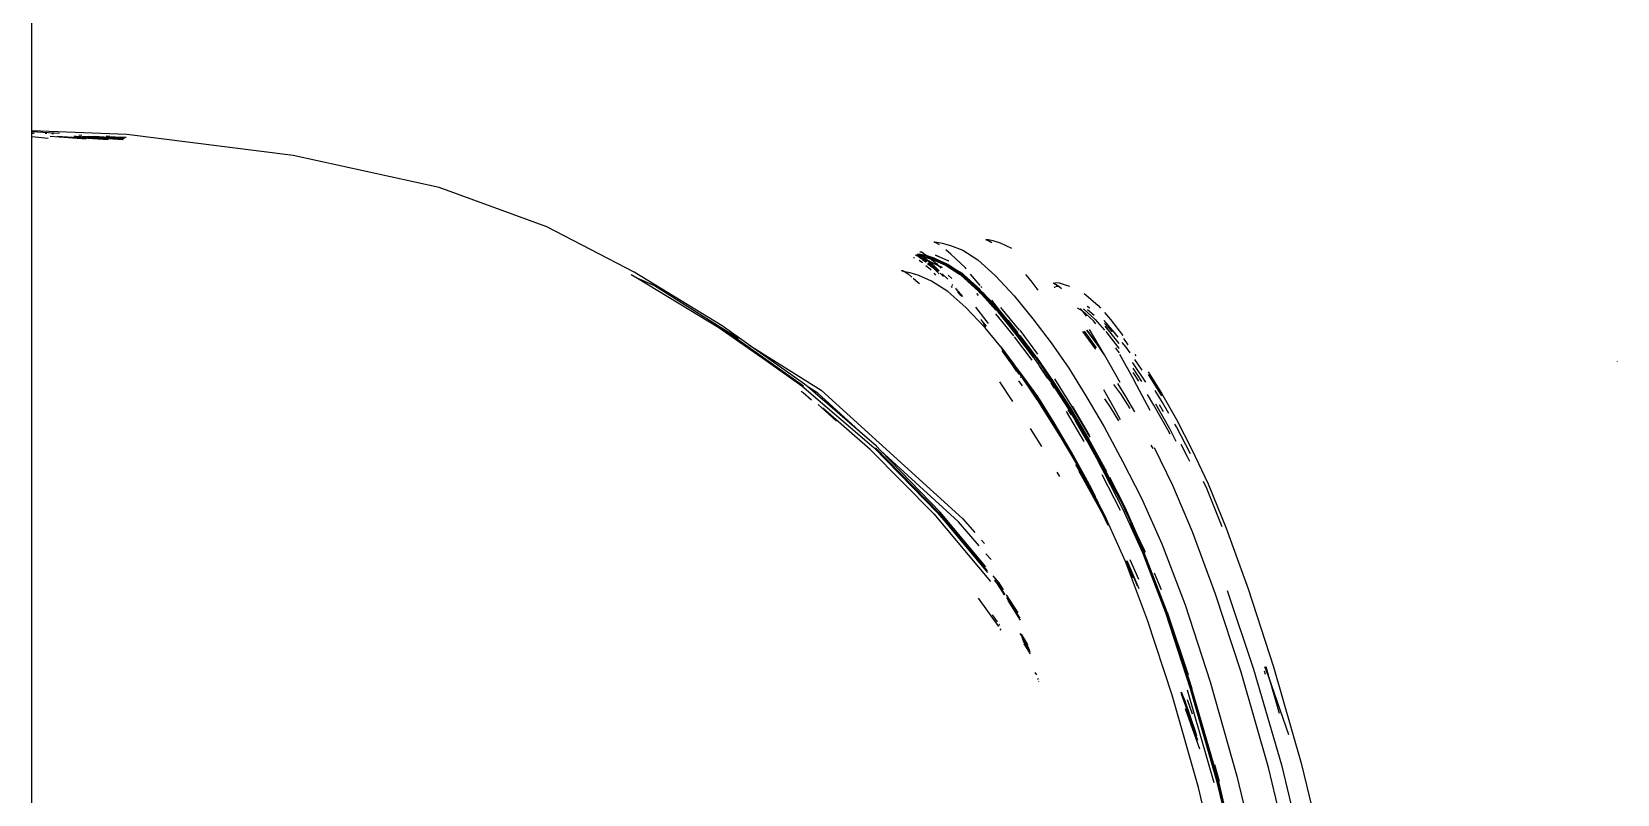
# Model space of a CAD drawing. Header units: millimetres. Extents: x -41292 to 298682, y -22072 to 33155.
# Drawn here: x 26074.7 to 26370.7, y -4201.4 to -4059 of the extents above; entities that cross this region are included whole.
import ezdxf

# ---------------------------------------------------------------- set-up
doc = ezdxf.new("R2010")
doc.units = ezdxf.units.MM

# ---------------------------------------------------------------- blocks, each defined once
blk = doc.blocks.new('rmfnasesx')
for p, q in [((53537.95, 11434.88), (53537.95, 11899.02)), ((53555.73, 11434.19), (53537.95, 11434.88)), ((53537.95, 11434.75), (53537.95, 11434.88)), ((53537.95, 11434.75), (53543.13, 11434.46)), ((53537.95, 11433.83), (53537.95, 11434.75)), ((53537.95, 11433.83), (53541.04, 11433.55)), ((53537.95, 10958.56), (53537.95, 11433.83)), ((53538.12, 11434.47), (53538.38, 11434.46)), ((53540.74, 11434.37), (53540.47, 11434.38)), ((53541.42, 11433.88), (53548.12, 11433.37)), ((53542.03, 11434.32), (53541.7, 11434.34)), ((53542.68, 11433.88), (53552.22, 11433.26)), ((53546.25, 11433.85), (53545.83, 11433.86)), ((53546.25, 11433.85), (53555.04, 11433.29)), ((53554.95, 11433.21), (53546.25, 11433.85)), ((53546.76, 11434.15), (53547.33, 11434.11)), ((53547.36, 11433.85), (53548.62, 11433.84)), ((53555.14, 11433.37), (53548.62, 11433.84)), ((53555.25, 11433.47), (53549.6, 11433.83)), ((53551.83, 11433.95), (53552.53, 11433.91)), ((53552.52, 11433.81), (53555.45, 11433.64)), ((53554.47, 11433.8), (53555.56, 11433.74)), ((53586.73, 11430.29), (53555.73, 11434.19)), ((53555.17, 11433.4), (53555.14, 11433.37)), ((53614.03, 11424.29), (53586.73, 11430.29)), ((53634.13, 11416.99), (53614.03, 11424.29)), ((53650.43, 11408.49), (53634.13, 11416.99)), ((53706.43, 11414.09), (53706.53, 11414.19)), ((53706.73, 11413.99), (53706.43, 11414.09)), ((53706.53, 11414.19), (53706.93, 11414.09)), ((53707.39, 11413.59), (53706.73, 11413.99)), ((53706.93, 11414.09), (53707.93, 11413.89)), ((53707.93, 11413.89), (53709.43, 11413.49)), ((53709.43, 11413.49), (53711.73, 11412.59)), ((53716.13, 11414.59), (53716.53, 11414.59)), ((53716.13, 11414.49), (53716.13, 11414.59)), ((53716.43, 11414.39), (53716.13, 11414.49)), ((53717.15, 11413.99), (53716.43, 11414.39)), ((53716.53, 11414.59), (53717.33, 11414.39)), ((53717.33, 11414.39), (53718.73, 11413.99)), ((53718.73, 11413.99), (53720.83, 11412.99)), ((53702.73, 11411.19), (53702.53, 11411.19)), ((53703.03, 11411.69), (53702.93, 11411.69)), ((53702.93, 11411.69), (53703.13, 11411.59)), ((53703.23, 11411.59), (53703.03, 11411.69)), ((53703.13, 11411.59), (53703.03, 11411.59)), ((53703.13, 11411.59), (53703.23, 11411.59)), ((53703.23, 11411.89), (53703.53, 11411.89)), ((53703.23, 11411.59), (53703.28, 11411.56)), ((53703.33, 11411.59), (53703.28, 11411.56)), ((53703.28, 11411.56), (53703.33, 11411.49)), ((53703.33, 11411.79), (53703.63, 11411.79)), ((53703.53, 11411.59), (53703.33, 11411.59)), ((53703.43, 11411.49), (53703.33, 11411.49)), ((53703.43, 11411.49), (53703.63, 11411.49)), ((53703.43, 11411.49), (53704.23, 11410.99)), ((53703.43, 11411.49), (53703.93, 11411.09)), ((53703.53, 11411.89), (53703.83, 11411.89)), ((53703.63, 11411.79), (53703.53, 11411.89)), ((53703.53, 11411.59), (53703.63, 11411.49)), ((53703.83, 11411.59), (53703.53, 11411.59)), ((53703.93, 11411.49), (53703.53, 11411.59)), ((53703.68, 11411.79), (53703.63, 11411.79)), ((53703.63, 11411.49), (53703.68, 11411.49)), ((53704.21, 11410.23), (53703.63, 11410.69)), ((53703.98, 11411.56), (53703.68, 11411.79)), ((53703.68, 11411.79), (53703.93, 11411.79)), ((53703.68, 11411.49), (53703.7, 11411.48)), ((53703.93, 11411.49), (53703.7, 11411.48)), ((53704.3, 11411.34), (53703.7, 11411.48)), ((53703.7, 11411.48), (53704.43, 11410.99)), ((53703.73, 11412.29), (53704.03, 11412.29)), ((53703.83, 11411.89), (53704.73, 11411.69)), ((53703.98, 11411.56), (53703.83, 11411.59)), ((53703.93, 11411.79), (53704.83, 11411.59)), ((53704.13, 11411.46), (53703.93, 11411.49)), ((53703.93, 11411.09), (53704.03, 11410.99)), ((53703.93, 11411.09), (53704.23, 11410.99)), ((53704.05, 11411.54), (53703.98, 11411.56)), ((53704.03, 11412.29), (53704.93, 11411.69)), ((53704.03, 11410.99), (53704.12, 11410.96)), ((53704.73, 11411.39), (53704.05, 11411.54)), ((53704.13, 11411.46), (53704.05, 11411.54)), ((53704.12, 11410.96), (53704.23, 11410.89)), ((53704.15, 11411.44), (53704.13, 11411.46)), ((53704.2, 11411.44), (53704.15, 11411.44)), ((53704.23, 11411.43), (53704.2, 11411.44)), ((53704.43, 11411.39), (53704.23, 11411.43)), ((53704.3, 11411.34), (53704.23, 11411.43)), ((53704.23, 11410.99), (53704.35, 11410.89)), ((53704.23, 11410.99), (53704.54, 11410.9)), ((53704.23, 11410.89), (53704.84, 11410.4)), ((53704.23, 11410.89), (53704.35, 11410.89)), ((53704.38, 11411.33), (53704.3, 11411.34)), ((53704.35, 11410.89), (53704.91, 11410.42)), ((53704.35, 11410.89), (53704.79, 11410.75)), ((53704.43, 11411.29), (53704.38, 11411.33)), ((53704.55, 11411.36), (53704.43, 11411.39)), ((53704.53, 11411.19), (53704.43, 11411.29)), ((53704.53, 11411.29), (53704.43, 11411.29)), ((53704.43, 11410.99), (53704.54, 11410.9)), ((53705.92, 11410.86), (53704.53, 11411.29)), ((53705.12, 11410.72), (53704.53, 11411.19)), ((53704.54, 11410.9), (53704.63, 11410.89)), ((53704.83, 11411.29), (53704.55, 11411.36)), ((53704.63, 11410.89), (53704.66, 11410.86)), ((53704.66, 11410.86), (53704.79, 11410.75)), ((53704.66, 11410.86), (53705.12, 11410.72)), ((53704.73, 11411.69), (53705.05, 11411.59)), ((53705.61, 11411.12), (53704.73, 11411.39)), ((53704.79, 11410.75), (53705.12, 11410.48)), ((53704.79, 11410.75), (53705.08, 11410.47)), ((53704.79, 11410.75), (53705.26, 11410.61)), ((53704.83, 11411.59), (53705.18, 11411.48)), ((53705.74, 11411.01), (53704.83, 11411.29)), ((53704.93, 11411.69), (53705.05, 11411.59)), ((53705.05, 11411.59), (53706.33, 11411.19)), ((53705.05, 11411.59), (53705.18, 11411.48)), ((53705.26, 11410.61), (53705.12, 11410.72)), ((53705.12, 11410.72), (53705.53, 11410.59)), ((53705.18, 11411.48), (53706.43, 11411.09)), ((53705.18, 11411.48), (53705.61, 11411.12)), ((53705.18, 11410.13), (53706.13, 11409.39)), ((53705.21, 11410.17), (53706.13, 11409.39)), ((53705.34, 11410.54), (53705.26, 11410.61)), ((53705.32, 11410.31), (53706.43, 11409.39)), ((53705.34, 11410.54), (53705.41, 11410.56)), ((53706.43, 11409.69), (53705.43, 11410.47)), ((53705.49, 11410.54), (53705.63, 11410.49)), ((53706.33, 11410.89), (53705.61, 11411.12)), ((53705.61, 11411.12), (53705.74, 11411.01)), ((53705.63, 11410.49), (53707.18, 11409.75)), ((53705.79, 11410.97), (53705.74, 11411.01)), ((53706.03, 11410.89), (53705.79, 11410.97)), ((53705.79, 11410.97), (53705.92, 11410.86)), ((53706.13, 11410.79), (53705.92, 11410.86)), ((53705.92, 11410.86), (53706.83, 11410.09)), ((53708.33, 11409.89), (53706.03, 11410.89)), ((53706.43, 11410.79), (53706.03, 11410.89)), ((53708.43, 11409.79), (53706.13, 11410.79)), ((53706.33, 11411.19), (53707.63, 11410.57)), ((53708.63, 11409.89), (53706.33, 11410.89)), ((53706.43, 11411.09), (53707.63, 11410.57)), ((53708.73, 11409.79), (53706.43, 11410.79)), ((53708.03, 11411.05), (53706.63, 11411.69)), ((53708.03, 11411.05), (53706.73, 11411.59)), ((53706.83, 11410.09), (53707.18, 11409.75)), ((53707.63, 11410.57), (53708.65, 11410.13)), ((53707.63, 11410.57), (53708.63, 11410.09)), ((53709.03, 11410.59), (53708.03, 11411.05)), ((53709.53, 11411.89), (53708.61, 11412.66)), ((53708.63, 11410.09), (53710.53, 11408.95)), ((53709.13, 11410.59), (53709.03, 11410.59)), ((53712.23, 11409.29), (53709.53, 11411.89)), ((53711.73, 11412.59), (53714.53, 11410.79)), ((53714.53, 11410.79), (53717.83, 11407.79)), ((53649.83, 11408.09), (53651.01, 11407.38)), ((53666.83, 11398.49), (53650.43, 11408.49)), ((53651.01, 11407.38), (53654.22, 11405.99)), ((53651.01, 11407.38), (53666.23, 11398.19)), ((53700.33, 11408.79), (53700.53, 11408.79)), ((53700.43, 11408.69), (53700.33, 11408.79)), ((53700.83, 11408.61), (53700.43, 11408.69)), ((53700.53, 11408.79), (53700.83, 11408.61)), ((53700.93, 11408.59), (53700.83, 11408.61)), ((53701.93, 11408.39), (53700.93, 11408.59)), ((53700.93, 11408.59), (53701.53, 11408.19)), ((53701.53, 11408.19), (53702.25, 11407.58)), ((53703.53, 11407.89), (53701.93, 11408.39)), ((53702.5, 11407.38), (53703.43, 11406.59)), ((53705.93, 11406.79), (53703.53, 11407.89)), ((53705.63, 11409.09), (53704.86, 11409.71)), ((53705.82, 11408.9), (53705.63, 11409.09)), ((53707.07, 11408.45), (53706.13, 11409.39)), ((53706.73, 11407.96), (53706.39, 11408.3)), ((53707.34, 11408.78), (53706.43, 11409.69)), ((53707.21, 11408.61), (53706.43, 11409.39)), ((53707.15, 11408.37), (53707.3, 11408.22)), ((53707.18, 11409.75), (53707.72, 11409.24)), ((53707.18, 11409.75), (53707.87, 11409.42)), ((53707.53, 11408.29), (53708.12, 11407.7)), ((53708.94, 11407.18), (53707.91, 11408.21)), ((53708.43, 11409.79), (53708.33, 11409.89)), ((53711.14, 11408.08), (53708.43, 11409.79)), ((53708.73, 11409.79), (53708.63, 11409.89)), ((53711.63, 11407.99), (53708.73, 11409.79)), ((53708.93, 11409.97), (53710.53, 11408.95)), ((53709.02, 11407.97), (53709.73, 11407.29)), ((53710.53, 11408.95), (53711.63, 11408.29)), ((53711.33, 11407.99), (53711.14, 11408.08)), ((53714.72, 11404.89), (53711.33, 11407.99)), ((53711.63, 11408.29), (53711.73, 11408.19)), ((53711.73, 11407.89), (53711.63, 11407.99)), ((53711.73, 11408.19), (53711.93, 11408.01)), ((53712.03, 11407.63), (53711.73, 11407.89)), ((53711.93, 11408.01), (53714.97, 11405.25)), ((53711.93, 11408.01), (53714.93, 11405.19)), ((53715.13, 11404.89), (53712.03, 11407.63)), ((53715.03, 11404.89), (53712.03, 11407.63)), ((53712.38, 11409.11), (53712.23, 11409.29)), ((53715, 11405.98), (53713.21, 11408.13)), ((53717.83, 11407.79), (53721.33, 11404.09)), ((53724.53, 11406.89), (53723.49, 11408.06)), ((53654.22, 11405.99), (53666.63, 11398.19)), ((53703.43, 11406.59), (53703.65, 11406.37)), ((53708.93, 11404.89), (53705.93, 11406.79)), ((53712.33, 11401.89), (53708.93, 11404.89)), ((53709.58, 11405.85), (53709.75, 11405.65)), ((53709.72, 11406.04), (53709.84, 11405.9)), ((53709.92, 11406.1), (53709.83, 11406.21)), ((53709.91, 11406.08), (53709.83, 11406.21)), ((53710.5, 11405.37), (53710.45, 11405.49)), ((53711.67, 11403.98), (53710.5, 11405.37)), ((53711.77, 11403.95), (53710.5, 11405.37)), ((53710.75, 11404.84), (53710.77, 11404.8)), ((53710.77, 11404.8), (53711.41, 11404.07)), ((53714.33, 11404.49), (53714.65, 11404.14)), ((53714.83, 11404.79), (53714.72, 11404.89)), ((53715.28, 11404.3), (53714.83, 11404.79)), ((53714.93, 11405.19), (53718.53, 11401.39)), ((53718.53, 11401.19), (53715.03, 11404.89)), ((53715.29, 11405.64), (53715.12, 11405.84)), ((53718.53, 11401.19), (53715.13, 11404.89)), ((53717.94, 11401.42), (53715.28, 11404.3)), ((53718.33, 11401.09), (53715.28, 11404.3)), ((53715.43, 11404.77), (53718.63, 11401.39)), ((53725.85, 11405.14), (53724.53, 11406.89)), ((53728.73, 11406.39), (53728.63, 11406.49)), ((53729.03, 11406.19), (53728.73, 11406.39)), ((53728.93, 11406.59), (53729.73, 11406.49)), ((53728.93, 11405.59), (53728.93, 11405.76)), ((53729.66, 11405.83), (53729.03, 11406.19)), ((53729.09, 11405.85), (53729.23, 11405.89)), ((53729.23, 11405.89), (53729.66, 11405.83)), ((53729.73, 11405.79), (53729.66, 11405.83)), ((53729.73, 11406.49), (53731.03, 11406.09)), ((53730.19, 11405.41), (53729.73, 11405.79)), ((53729.73, 11405.79), (53729.93, 11405.79)), ((53731.03, 11406.09), (53731.7, 11405.86)), ((53734.41, 11404.49), (53734.73, 11404.29)), ((53734.73, 11404.29), (53737.03, 11402.29)), ((53715.89, 11398.18), (53712.33, 11401.89)), ((53714.1, 11401.96), (53716.47, 11398.9)), ((53718.63, 11401.39), (53717.18, 11403.29)), ((53718.53, 11401.39), (53720.93, 11398.43)), ((53720.03, 11399.69), (53718.63, 11401.39)), ((53722.33, 11397.69), (53718.83, 11401.89)), ((53721.33, 11404.09), (53724.83, 11399.79)), ((53734.03, 11401.29), (53733.19, 11401.8)), ((53734.03, 11401.29), (53733.7, 11401.73)), ((53734.08, 11401.25), (53734.03, 11401.29)), ((53736.13, 11399.39), (53734.08, 11401.25)), ((53734.83, 11400.29), (53734.08, 11401.25)), ((53734.21, 11401.66), (53734.33, 11401.59)), ((53734.33, 11401.59), (53736.43, 11399.69)), ((53734.97, 11402.15), (53735.49, 11401.83)), ((53735, 11401.56), (53736.27, 11400.46)), ((53737.03, 11402.29), (53737.46, 11401.8)), ((53671.84, 11394.95), (53666.83, 11398.49)), ((53715.24, 11399.55), (53715.18, 11399.69)), ((53716.15, 11398.43), (53715.24, 11399.55)), ((53715.54, 11398.92), (53715.57, 11398.84)), ((53715.57, 11398.84), (53716.04, 11398.27)), ((53717.83, 11400.69), (53721.23, 11396.59)), ((53721.73, 11396.89), (53718.33, 11401.09)), ((53718.63, 11401.09), (53718.53, 11401.19)), ((53719.19, 11400.39), (53718.63, 11401.09)), ((53721.97, 11396.96), (53719.19, 11400.39)), ((53721.49, 11397.64), (53719.19, 11400.39)), ((53720.03, 11399.69), (53720.2, 11399.45)), ((53720.2, 11399.45), (53721.98, 11397.26)), ((53720.93, 11398.43), (53720.2, 11399.45)), ((53720.93, 11398.43), (53721.93, 11397.19)), ((53721.49, 11397.64), (53720.93, 11398.43)), ((53724.83, 11399.79), (53728.23, 11395.29)), ((53736.61, 11398.85), (53736.13, 11399.39)), ((53736.43, 11399.69), (53738.18, 11397.7)), ((53740.03, 11397.29), (53738.12, 11399.46)), ((53738.18, 11400.99), (53739.33, 11399.69)), ((53738.18, 11398.9), (53739.63, 11397.39)), ((53738.24, 11398.41), (53739.13, 11397.39)), ((53739.33, 11399.69), (53741.63, 11396.69)), ((53666.23, 11398.19), (53675.47, 11391.69)), ((53666.63, 11398.19), (53682.03, 11387.29)), ((53666.63, 11398.19), (53669.91, 11396.15)), ((53715.89, 11398.18), (53715.94, 11398.11)), ((53718.84, 11394.55), (53715.94, 11398.11)), ((53721.83, 11396.89), (53721.05, 11397.81)), ((53721.36, 11396.45), (53724.63, 11392.09)), ((53722.03, 11396.99), (53721.49, 11397.64)), ((53721.97, 11396.96), (53721.49, 11397.64)), ((53725.03, 11392.49), (53721.73, 11396.89)), ((53725.03, 11392.49), (53721.83, 11396.89)), ((53721.93, 11397.19), (53722.03, 11396.99)), ((53722.03, 11396.89), (53721.97, 11396.96)), ((53724.58, 11393.59), (53722.03, 11396.99)), ((53722.03, 11396.99), (53725.34, 11392.81)), ((53724.23, 11393.79), (53722.03, 11396.89)), ((53724.58, 11393.59), (53722.03, 11396.89)), ((53722.42, 11396.68), (53725.34, 11392.81)), ((53725.73, 11393.19), (53722.43, 11397.69)), ((53728.23, 11395.29), (53731.53, 11390.59)), ((53734.07, 11397.4), (53736.43, 11394.19)), ((53736.73, 11394.39), (53734.44, 11397.51)), ((53737.13, 11394.59), (53734.89, 11397.64)), ((53737.13, 11394.59), (53734.96, 11397.66)), ((53738.23, 11393.09), (53735.43, 11397.79)), ((53738.45, 11397.4), (53738.63, 11397.19)), ((53738.63, 11397.19), (53740.83, 11394.39)), ((53739.13, 11397.39), (53740.86, 11395.19)), ((53740.76, 11396.37), (53740.03, 11397.29)), ((53742.23, 11394.49), (53741.52, 11395.39)), ((53741.73, 11396.09), (53742.56, 11394.94)), ((53671.84, 11394.95), (53685.32, 11386.49)), ((53682.23, 11387.59), (53671.84, 11394.95)), ((53718.84, 11394.55), (53721.23, 11391.39)), ((53719.33, 11393.99), (53718.84, 11394.55)), ((53718.9, 11394.39), (53721.23, 11391.19)), ((53719.09, 11393.85), (53719.12, 11393.78)), ((53719.12, 11393.78), (53721.03, 11391.09)), ((53719.12, 11393.78), (53721.03, 11391.19)), ((53721.23, 11391.39), (53719.33, 11393.99)), ((53725.03, 11392.49), (53724.23, 11393.79)), ((53725.33, 11392.59), (53724.58, 11393.59)), ((53725.13, 11392.39), (53725.03, 11392.49)), ((53725.93, 11391.24), (53725.13, 11392.39)), ((53725.43, 11392.49), (53725.33, 11392.59)), ((53725.34, 11392.81), (53725.49, 11392.61)), ((53728.53, 11387.99), (53725.43, 11392.49)), ((53725.49, 11392.61), (53728.63, 11388.09)), ((53725.49, 11392.61), (53728.53, 11388.09)), ((53736.43, 11394.19), (53736.47, 11394.12)), ((53738.14, 11393.14), (53737.13, 11394.59)), ((53741.13, 11387.89), (53738.23, 11393.09)), ((53740.53, 11394.09), (53740.29, 11394.4)), ((53741.01, 11393.42), (53740.53, 11394.09)), ((53740.83, 11394.39), (53740.94, 11394.23)), ((53741.03, 11393.19), (53743.73, 11388.29)), ((53742.99, 11393.42), (53742.23, 11394.49)), ((53743.85, 11393.14), (53744.03, 11392.89)), ((53677.36, 11390.51), (53675.47, 11391.69)), ((53675.47, 11391.69), (53681.73, 11387.29)), ((53721.03, 11391.19), (53722.19, 11389.44)), ((53721.03, 11391.09), (53721.77, 11389.98)), ((53721.23, 11391.39), (53721.33, 11391.19)), ((53721.98, 11390.43), (53721.23, 11391.39)), ((53721.23, 11391.19), (53725.53, 11384.79)), ((53721.33, 11391.19), (53725.53, 11384.79)), ((53725.63, 11384.89), (53721.33, 11391.19)), ((53722.53, 11389.69), (53721.98, 11390.43)), ((53725.73, 11385.29), (53722.53, 11389.69)), ((53725.73, 11384.89), (53722.53, 11389.69)), ((53725.97, 11391.18), (53725.93, 11391.24)), ((53726.03, 11391.09), (53725.97, 11391.18)), ((53728, 11388.27), (53726.03, 11391.09)), ((53727.64, 11388.67), (53726.03, 11391.09)), ((53728.33, 11387.89), (53726.03, 11391.09)), ((53731.53, 11390.59), (53734.73, 11385.39)), ((53743.34, 11391.66), (53743.53, 11391.39)), ((53743.47, 11390.55), (53745.12, 11388.09)), ((53743.53, 11391.39), (53745.83, 11387.99)), ((53744.64, 11388.16), (53743.56, 11389.77)), ((53744.43, 11391.39), (53743.85, 11392.2)), ((53745.21, 11390.22), (53744.43, 11391.39)), ((53746.33, 11389.89), (53748.83, 11385.89)), ((53746.33, 11389.39), (53748.83, 11385.39)), ((53833.93, 11391.79), (53833.9, 11391.77)), ((53681.73, 11387.29), (53695.13, 11375.79)), ((53682.8, 11387.1), (53682.23, 11387.59)), ((53684.72, 11385.89), (53682.8, 11387.1)), ((53693.82, 11377.56), (53682.8, 11387.1)), ((53685.32, 11386.49), (53711.72, 11362.49)), ((53718.61, 11388.02), (53721.04, 11384.37)), ((53722.87, 11387.26), (53722.24, 11388.2)), ((53722.5, 11388.91), (53722.55, 11388.9)), ((53722.51, 11388.95), (53722.55, 11388.9)), ((53722.55, 11388.9), (53722.56, 11388.81)), ((53728.63, 11387.19), (53728.22, 11387.81)), ((53728.33, 11387.79), (53728.28, 11387.86)), ((53731.53, 11382.89), (53728.33, 11387.89)), ((53728.56, 11387.44), (53728.33, 11387.79)), ((53728.53, 11388.09), (53728.63, 11387.89)), ((53728.63, 11387.89), (53728.53, 11387.99)), ((53728.63, 11388.09), (53731.83, 11383.09)), ((53731.83, 11382.89), (53728.63, 11387.89)), ((53728.63, 11387.89), (53731.83, 11383.09)), ((53731.73, 11382.89), (53728.63, 11387.89)), ((53728.86, 11386.82), (53728.63, 11387.19)), ((53732.13, 11383.49), (53728.93, 11388.59)), ((53740.03, 11383.09), (53738.06, 11386.5)), ((53741.23, 11385.79), (53739.97, 11387.52)), ((53740.61, 11387.73), (53742.13, 11385.29)), ((53746.73, 11382.69), (53743.73, 11388.29)), ((53681.93, 11385.99), (53681.58, 11386.24)), ((53683.53, 11384.6), (53681.93, 11385.99)), ((53693.82, 11377.56), (53684.72, 11385.89)), ((53688.2, 11380.65), (53684.77, 11383.82)), ((53725.53, 11384.79), (53725.63, 11384.69)), ((53728.35, 11380.62), (53725.63, 11384.89)), ((53725.63, 11384.69), (53730.03, 11377.79)), ((53725.63, 11384.69), (53729.93, 11377.79)), ((53728.83, 11380.39), (53725.73, 11385.29)), ((53728.35, 11380.62), (53725.73, 11384.89)), ((53735.53, 11377.69), (53732.13, 11383.49)), ((53735.4, 11378.09), (53732.23, 11383.49)), ((53734.73, 11385.39), (53738.13, 11379.59)), ((53738.19, 11384.87), (53739.23, 11383.29)), ((53742.99, 11383.05), (53741.23, 11385.79)), ((53742.13, 11385.29), (53743.83, 11382.4)), ((53747.43, 11383.69), (53746.23, 11385.65)), ((53750.03, 11379.09), (53747.43, 11383.69)), ((53749.03, 11384.19), (53747.68, 11386.39)), ((53747.73, 11383.89), (53750.33, 11379.29)), ((53748.39, 11383.8), (53749.15, 11382.46)), ((53748.83, 11385.89), (53751.63, 11380.99)), ((53750.19, 11382.14), (53749.03, 11384.19)), ((53685.64, 11383.14), (53694.49, 11375.43)), ((53730.03, 11377.89), (53728.35, 11380.62)), ((53730.03, 11377.99), (53728.35, 11380.62)), ((53731.03, 11382.49), (53734.33, 11376.89)), ((53732.02, 11381.85), (53731.41, 11382.8)), ((53731.49, 11382.86), (53731.53, 11382.89)), ((53731.53, 11382.79), (53731.49, 11382.86)), ((53731.53, 11382.79), (53732.77, 11380.74)), ((53735.03, 11377.29), (53731.73, 11382.89)), ((53731.83, 11383.09), (53735.23, 11377.39)), ((53731.83, 11383.09), (53735.13, 11377.39)), ((53735.05, 11377.32), (53731.83, 11382.89)), ((53734.93, 11377.19), (53732.77, 11380.74)), ((53734.82, 11377.19), (53732.77, 11380.74)), ((53739.23, 11383.29), (53740.79, 11380.71)), ((53741.2, 11380.93), (53740.03, 11383.09)), ((53751.63, 11380.99), (53754.53, 11375.39)), ((53695.63, 11375.99), (53693.82, 11377.56)), ((53724.33, 11379.29), (53726.44, 11375.95)), ((53732.03, 11374.89), (53728.83, 11380.39)), ((53729.93, 11377.79), (53734.23, 11370.59)), ((53731.6, 11375.26), (53730.03, 11377.99)), ((53731.6, 11375.26), (53730.03, 11377.89)), ((53730.03, 11377.79), (53734.23, 11370.59)), ((53738.13, 11379.59), (53741.63, 11373.09)), ((53750.48, 11378.22), (53750.03, 11379.09)), ((53750.33, 11379.29), (53751.54, 11376.96)), ((53751.63, 11379.59), (53751.34, 11380.1)), ((53754.24, 11374.56), (53751.63, 11379.59)), ((53694.43, 11375.39), (53706.33, 11363.39)), ((53695.13, 11375.79), (53707.03, 11363.59)), ((53695.43, 11375.69), (53707.33, 11363.49)), ((53696.4, 11375.19), (53695.63, 11375.99)), ((53710.92, 11361.89), (53696.4, 11375.19)), ((53707.53, 11363.69), (53696.4, 11375.19)), ((53734.33, 11370.69), (53731.6, 11375.26)), ((53734.23, 11370.69), (53731.6, 11375.26)), ((53734.33, 11370.69), (53732.03, 11374.89)), ((53735.08, 11376.74), (53734.82, 11377.19)), ((53735.85, 11375.43), (53734.93, 11377.19)), ((53738.43, 11370.99), (53735.03, 11377.29)), ((53737.06, 11373.12), (53735.08, 11376.74)), ((53735.23, 11377.39), (53738.6, 11371.25)), ((53747.27, 11375.59), (53746.94, 11376.19)), ((53750.93, 11368.69), (53747.53, 11375.69)), ((53752.44, 11376.38), (53753.63, 11374.09)), ((53754.53, 11375.39), (53757.53, 11368.99)), ((53732.77, 11372.59), (53734.03, 11370.49)), ((53738.53, 11370.99), (53736.85, 11374.05)), ((53737.16, 11372.94), (53737.06, 11373.12)), ((53738.19, 11370.97), (53737.16, 11372.94)), ((53738.23, 11370.99), (53737.16, 11372.94)), ((53741.63, 11373.09), (53745.13, 11366.29)), ((53753.63, 11374.09), (53754.05, 11373.2)), ((53729.32, 11371.18), (53729.8, 11370.37)), ((53733.42, 11371.37), (53733.93, 11370.49)), ((53733.93, 11370.49), (53737.83, 11363.39)), ((53734.03, 11370.49), (53737.83, 11363.39)), ((53736.46, 11366.64), (53734.23, 11370.69)), ((53734.23, 11370.59), (53737.01, 11365.52)), ((53734.23, 11370.59), (53738.03, 11363.49)), ((53735.33, 11368.89), (53734.33, 11370.69)), ((53735.33, 11368.89), (53736.46, 11366.64)), ((53737.73, 11370.69), (53741.13, 11364.09)), ((53741.63, 11364.29), (53738.23, 11370.99)), ((53740.49, 11367.11), (53738.36, 11370.99)), ((53740.49, 11367.11), (53738.43, 11370.99)), ((53738.53, 11371.19), (53741.17, 11365.86)), ((53740.49, 11367.11), (53738.53, 11370.99)), ((53739.13, 11370.21), (53742.03, 11364.49)), ((53754.63, 11359.99), (53750.93, 11368.69)), ((53757.33, 11368.09), (53756.71, 11369.39)), ((53757.53, 11368.99), (53760.93, 11360.69)), ((53737.01, 11365.52), (53736.46, 11366.64)), ((53741.17, 11365.86), (53740.49, 11367.11)), ((53741.43, 11365.39), (53741.17, 11365.86)), ((53745.13, 11366.29), (53748.93, 11357.79)), ((53760.14, 11360.97), (53757.33, 11368.09)), ((53706.33, 11363.39), (53716.94, 11350.76)), ((53707.03, 11363.59), (53708.2, 11362.19)), ((53707.33, 11363.49), (53709.1, 11361.36)), ((53716.07, 11353.45), (53707.53, 11363.69)), ((53738.03, 11363.49), (53737.01, 11365.52)), ((53737.83, 11363.39), (53738.85, 11361.27)), ((53738.03, 11363.49), (53738.53, 11362.49)), ((53741.81, 11364.61), (53741.43, 11365.39)), ((53745.33, 11356.09), (53741.63, 11364.29)), ((53741.93, 11364.39), (53741.81, 11364.61)), ((53741.81, 11364.61), (53741.93, 11364.49)), ((53741.93, 11364.49), (53741.93, 11364.39)), ((53742.13, 11363.94), (53741.93, 11364.39)), ((53742.03, 11364.49), (53744, 11360.07)), ((53742.71, 11362.75), (53742.13, 11363.94)), ((53744, 11360.07), (53742.71, 11362.75)), ((53745.63, 11356.19), (53742.71, 11362.75)), ((53709.1, 11361.36), (53708.2, 11362.19)), ((53708.2, 11362.19), (53716.39, 11352.44)), ((53709.72, 11360.79), (53709.1, 11361.36)), ((53709.1, 11361.36), (53716.3, 11352.73)), ((53714.78, 11357.42), (53710.92, 11361.89)), ((53711.72, 11362.49), (53713.98, 11359.88)), ((53738.75, 11361.99), (53738.53, 11362.49)), ((53738.76, 11361.97), (53738.75, 11361.99)), ((53742.12, 11354.48), (53738.76, 11361.97)), ((53745.43, 11356.09), (53742.96, 11361.56)), ((53744, 11360.07), (53745.71, 11356.24)), ((53745.73, 11356.49), (53744, 11360.07)), ((53758.93, 11348.39), (53754.63, 11359.99)), ((53760.93, 11360.69), (53765.03, 11349.39)), ((53715.24, 11358.44), (53715.78, 11357.81)), ((53748.93, 11357.79), (53753.23, 11346.39)), ((53717.02, 11354.82), (53716.07, 11355.92)), ((53742.12, 11354.48), (53743.45, 11351.42)), ((53746.23, 11343.49), (53742.12, 11354.48)), ((53742.29, 11354.56), (53744.23, 11350.1)), ((53742.32, 11354.58), (53744.23, 11350.1)), ((53744.69, 11349.34), (53742.41, 11354.61)), ((53742.93, 11354.86), (53744.52, 11351.2)), ((53749.63, 11344.89), (53745.33, 11356.09)), ((53749.63, 11344.89), (53745.43, 11356.09)), ((53745.63, 11356.19), (53745.63, 11356.09)), ((53746.8, 11353.07), (53745.63, 11356.09)), ((53745.81, 11356.3), (53745.73, 11356.49)), ((53718.53, 11350.49), (53717.43, 11351.81)), ((53717.67, 11351.08), (53718.33, 11350.29)), ((53749.93, 11344.99), (53746.8, 11353.07)), ((53749.83, 11344.99), (53746.8, 11353.07)), ((53748.85, 11349.16), (53747.51, 11352.32)), ((53717.76, 11350.81), (53718.03, 11350.49)), ((53718.03, 11350.49), (53719.45, 11348.27)), ((53718.33, 11350.29), (53719.6, 11348.28)), ((53719.36, 11349.19), (53718.53, 11350.49)), ((53722.09, 11344.89), (53719.94, 11348.26)), ((53744.23, 11350.1), (53744.33, 11349.94)), ((53763.73, 11333.79), (53758.93, 11348.39)), ((53761.13, 11349.09), (53766.03, 11334.39)), ((53765.03, 11349.39), (53769.73, 11334.79)), ((53718.45, 11342.31), (53714.7, 11347.6)), ((53719.92, 11347.78), (53722.38, 11343.91)), ((53720.15, 11347.19), (53722.49, 11343.53)), ((53754.53, 11330.79), (53749.83, 11344.99)), ((53749.93, 11344.99), (53753.79, 11333.34)), ((53749.93, 11344.99), (53754.53, 11330.79)), ((53753.23, 11346.39), (53757.93, 11331.99)), ((53718.21, 11343.2), (53717.31, 11344.51)), ((53718.68, 11342.52), (53718.53, 11342.75)), ((53750.83, 11329.49), (53746.23, 11343.49)), ((53754.23, 11330.69), (53749.63, 11344.89)), ((53718.92, 11341.65), (53718.74, 11341.9)), ((53723.93, 11338.73), (53722.48, 11341.04)), ((53723.83, 11339.04), (53722.68, 11340.88)), ((53722.76, 11340.31), (53724.1, 11338.14)), ((53722.91, 11339.9), (53724.19, 11337.83)), ((53723.07, 11339.48), (53723.04, 11339.56)), ((53723.07, 11339.48), (53724.28, 11337.54)), ((53724.38, 11337.22), (53723.21, 11339.13)), ((53725.55, 11333.29), (53725.25, 11333.74)), ((53768.83, 11315.99), (53763.73, 11333.79)), ((53766.03, 11334.39), (53771.23, 11316.49)), ((53768.03, 11334.09), (53768.22, 11333.41)), ((53768.83, 11333.09), (53768.15, 11334.83)), ((53768.32, 11334.84), (53768.53, 11334.19)), ((53768.53, 11334.19), (53768.83, 11333.09)), ((53769.73, 11334.79), (53774.93, 11316.79)), ((53725.68, 11332.62), (53725.81, 11332.42)), ((53725.94, 11331.98), (53725.89, 11332.06)), ((53753.63, 11330.49), (53758.63, 11313.19)), ((53759.23, 11313.29), (53754.23, 11330.69)), ((53754.53, 11330.69), (53754.53, 11330.79)), ((53759.53, 11313.39), (53754.53, 11330.69)), ((53759.43, 11313.39), (53754.53, 11330.69)), ((53757.93, 11331.99), (53762.93, 11314.39)), ((53768.9, 11332.87), (53768.83, 11333.09)), ((53772.61, 11322.13), (53768.9, 11332.87)), ((53768.9, 11332.87), (53770.82, 11326.13)), ((53755.73, 11312.29), (53750.83, 11329.49)), ((53753.13, 11328.39), (53752.49, 11330.02)), ((53752.49, 11329.78), (53753.03, 11328.39)), ((53753.23, 11328.39), (53752.57, 11330.05)), ((53753.03, 11328.39), (53755.58, 11321.14)), ((53755.44, 11321.83), (53753.13, 11328.39)), ((53755.33, 11322.36), (53753.23, 11328.39)), ((53753.63, 11328.69), (53754.56, 11326.02)), ((53753.27, 11327.04), (53755.93, 11319.49)), ((53759.23, 11313.29), (53755.81, 11325.42)), ((53758.72, 11316.55), (53759.62, 11313.43)), ((53773.83, 11295.29), (53768.83, 11315.99)), ((53771.23, 11316.49), (53776.23, 11295.69)), ((53774.93, 11316.79), (53777.39, 11306.54)), ((53762.64, 11299.31), (53759.23, 11313.29)), ((53761.13, 11306.21), (53759.43, 11313.39)), ((53761.66, 11304.44), (53759.53, 11313.39)), ((53762.93, 11314.39), (53767.83, 11294.09)), ((53760.43, 11292.39), (53755.73, 11312.29))]:
    blk.add_line(p, q)

msp = doc.modelspace()

# ---------------------------------------------------------------- block references
msp.add_blockref('rmfnasesx', (-27463.27, -15512.43))

doc.saveas('drawing.dxf')
